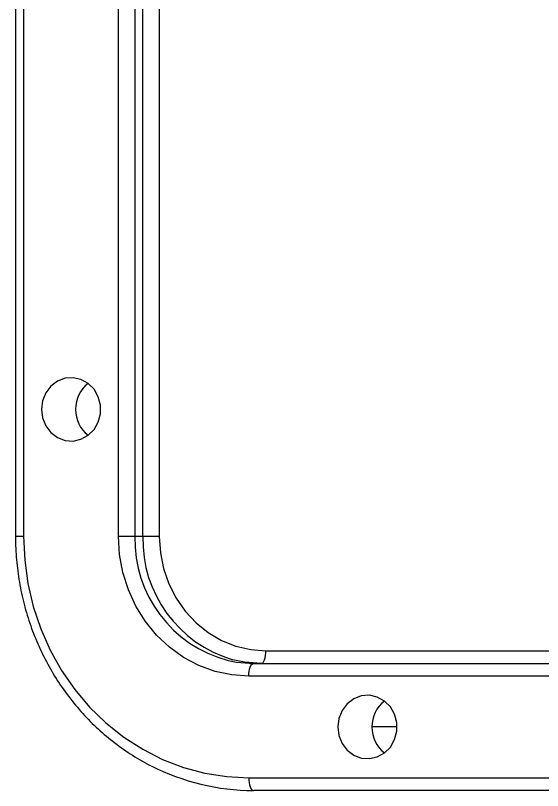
# Model space of a CAD drawing. Header units: millimetres. Extents: x 15 to 1184, y 5 to 836.
# Drawn here: x 350.47 to 367.07, y 624 to 648.4 of the extents above; entities that cross this region are included whole.
import ezdxf

# ---------------------------------------------------------------- set-up
doc = ezdxf.new("R2010")
doc.units = ezdxf.units.MM

msp = doc.modelspace()

# ---------------------------------------------------------------- linework, layer by layer
at = {"color": 7, "linetype": 'Continuous', "lineweight": 25}
for p, q in [((350.474, 656.001), (350.474, 632.001)), ((350.731, 656.001), (350.731, 632.001)), ((353.717, 632.001), (353.717, 656.001)), ((354.234, 656.001), (354.234, 632.001)), ((354.485, 632.001), (354.485, 656.001)), ((355.002, 656.001), (355.002, 632.001)), ((350.731, 632.001), (350.474, 632.001)), ((354.234, 632.001), (353.717, 632.001)), ((354.485, 632.001), (354.234, 632.001)), ((355.002, 632.001), (354.485, 632.001)), ((358.362, 628.401), (403.158, 628.401)), ((357.967, 628.001), (402.763, 628.001)), ((402.619, 627.601), (357.823, 627.601)), ((362.49, 626.001), (361.701, 626.001)), ((357.823, 624.401), (402.619, 624.401)), ((402.763, 624.001), (357.967, 624.001))]:
    msp.add_line(p, q, dxfattribs=at)
at = {"color": 7, "linetype": 'Continuous', "lineweight": 25, "flags": 128}
for points in [[(351.291, 636.001), (351.325, 635.731), (351.426, 635.481), (351.587, 635.27), (351.794, 635.113), (352.034, 635.021), (352.288, 635.003), (352.536, 635.058), (352.762, 635.184), (352.948, 635.369), (353.08, 635.602), (353.148, 635.864), (353.148, 636.137), (353.08, 636.399), (352.948, 636.632), (352.762, 636.817), (352.536, 636.943), (352.288, 636.998), (352.034, 636.98), (351.794, 636.888), (351.587, 636.731), (351.426, 636.52), (351.325, 636.27), (351.291, 636.001)], [(350.731, 632.001), (350.765, 631.256), (350.867, 630.518), (351.036, 629.794), (351.271, 629.092), (351.568, 628.418), (351.926, 627.778), (352.341, 627.179), (352.808, 626.626), (353.324, 626.126), (353.883, 625.681), (354.48, 625.298), (355.109, 624.979), (355.764, 624.728), (356.44, 624.547), (357.128, 624.437), (357.823, 624.401)], [(357.823, 627.601), (357.287, 627.638), (356.761, 627.75), (356.252, 627.935), (355.77, 628.19), (355.324, 628.51), (354.92, 628.889), (354.566, 629.322), (354.267, 629.801), (354.03, 630.317), (353.857, 630.862), (353.752, 631.426), (353.717, 632.001)], [(355.002, 632.001), (355.037, 631.488), (355.139, 630.986), (355.306, 630.505), (355.536, 630.054), (355.823, 629.643), (356.162, 629.28), (356.546, 628.972), (356.967, 628.726), (357.416, 628.546), (357.884, 628.437), (358.362, 628.401)], [(358.218, 628.001), (358.247, 628.008), (358.273, 628.031), (358.298, 628.068), (358.32, 628.118), (358.338, 628.178), (358.351, 628.247), (358.359, 628.322), (358.362, 628.401)], [(357.168, 628.093), (357.436, 628.041), (357.967, 628.001)], [(358.218, 628.001), (357.687, 628.041), (357.32, 628.118)], [(357.823, 627.601), (357.826, 627.679), (357.834, 627.754), (357.848, 627.823), (357.865, 627.883), (357.887, 627.933), (357.912, 627.97), (357.939, 627.993), (357.967, 628.001)], [(360.623, 626.001), (360.658, 625.731), (360.759, 625.481), (360.919, 625.27), (361.127, 625.113), (361.366, 625.021), (361.62, 625.003), (361.869, 625.058), (362.095, 625.184), (362.28, 625.369), (362.412, 625.602), (362.481, 625.864), (362.481, 626.137), (362.412, 626.399), (362.28, 626.632), (362.095, 626.817), (361.869, 626.943), (361.62, 626.998), (361.366, 626.98), (361.127, 626.888), (360.919, 626.731), (360.759, 626.52), (360.658, 626.27), (360.623, 626.001)], [(357.823, 624.401), (357.826, 624.322), (357.834, 624.247), (357.848, 624.178), (357.865, 624.118), (357.887, 624.068), (357.912, 624.031), (357.939, 624.008), (357.967, 624.001)]]:
    msp.add_lwpolyline(points, dxfattribs=at)
at = {"color": 7, "linetype": 'Continuous', "lineweight": 25}
for centre, radius, start, end in [((353.387, 636.012), 1.019, 127.7971, 180.6354), ((353.387, 635.989), 1.019, 179.3646, 232.2029), ((358.171, 631.902), 3.938, 178.5605, 255.2403), ((358.429, 631.904), 3.945, 178.597, 253.667), ((362.72, 626.012), 1.019, 127.7971, 180.6354), ((362.72, 625.989), 1.019, 179.3646, 232.2029), ((357.979, 631.067), 7.067, 242.8253, 269.9039)]:
    msp.add_arc(centre, radius, start, end, dxfattribs=at)
msp.add_open_spline([(350.474, 632.001), (350.476, 631.873), (350.481, 631.508), (350.535, 630.908), (350.655, 630.207), (350.833, 629.52), (351.068, 628.853), (351.357, 628.21), (351.699, 627.598), (352.091, 627.02), (352.528, 626.482), (353.01, 625.988), (353.53, 625.54), (354.087, 625.149), (354.49, 624.899), (354.713, 624.796), (354.731, 624.788)], degree=3, knots=[0, 0, 0, 0, 0.042548, 0.1217905, 0.2010532, 0.2803137, 0.3595684, 0.4388129, 0.518043, 0.5972541, 0.6764415, 0.7556008, 0.8347279, 0.9138195, 0.9928735, 1, 1, 1, 1], dxfattribs=at)

doc.saveas('drawing.dxf')
